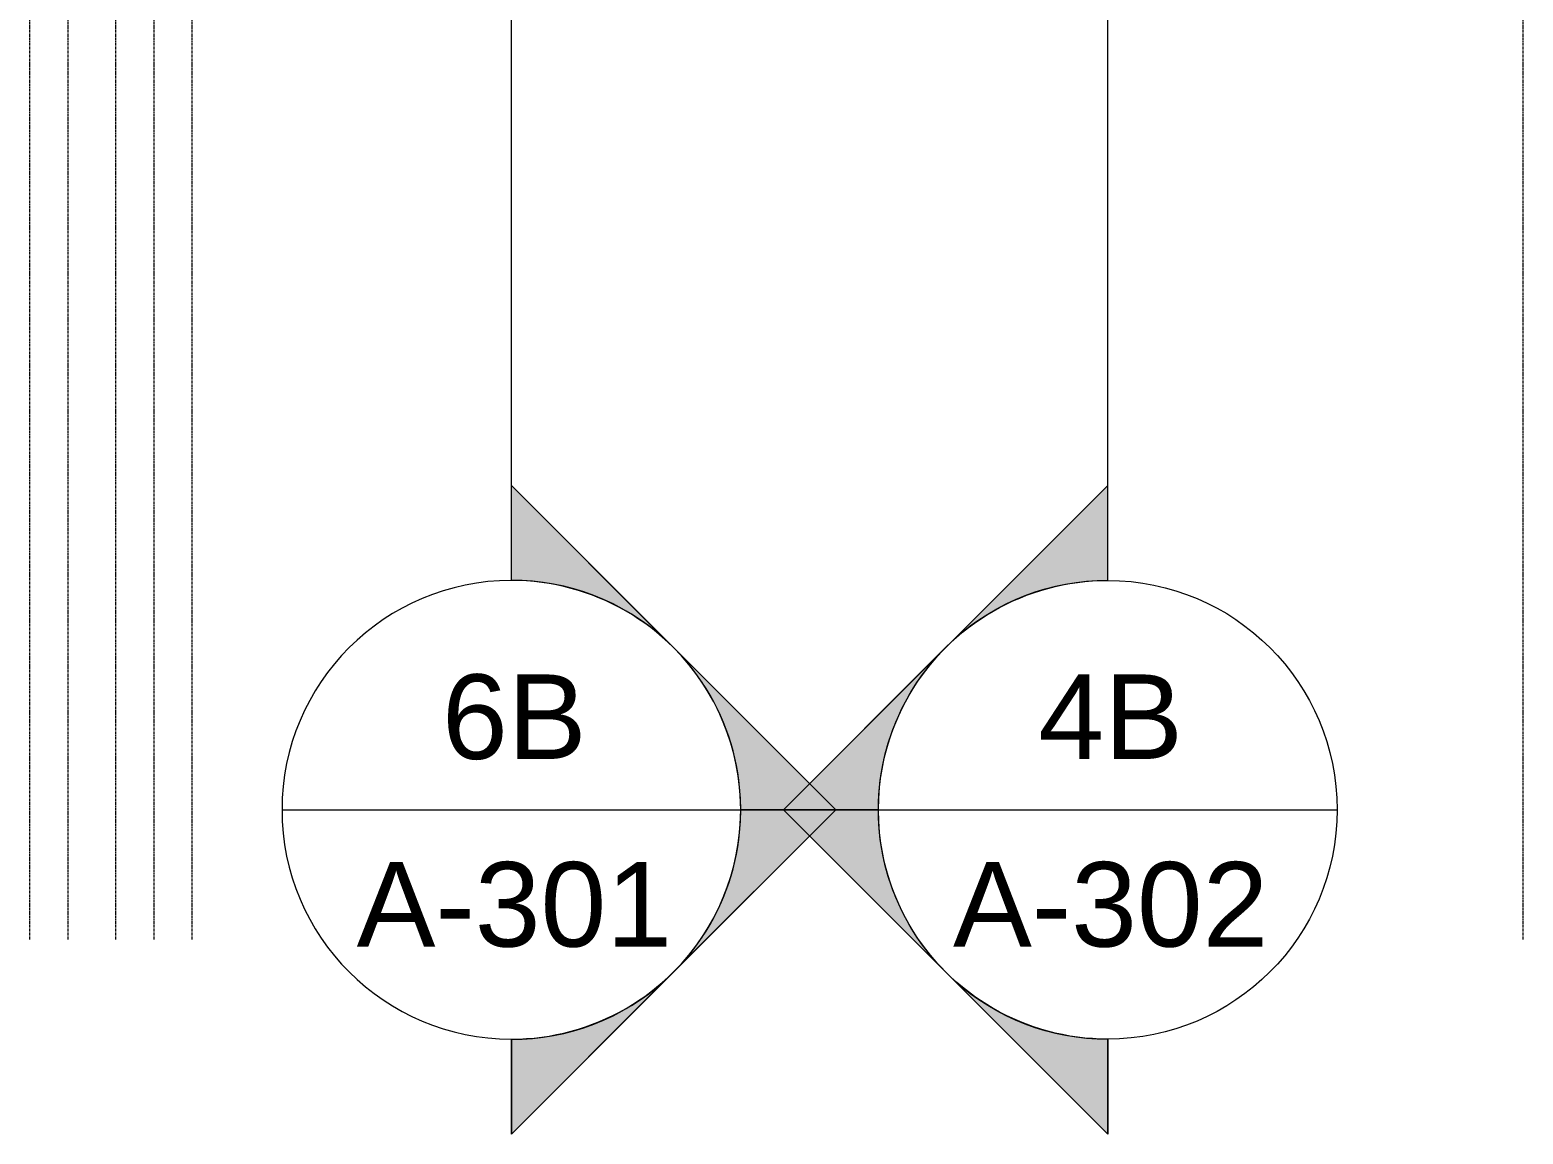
# Model space of a CAD drawing. Header units: inches. Extents: x -23565 to -21, y -324 to 853.
# Drawn here: x -4466.6 to -4154.1, y -313.9 to -82.8 of the extents above; entities that cross this region are included whole.
import ezdxf

# ---------------------------------------------------------------- set-up
doc = ezdxf.new("R2010")
doc.units = ezdxf.units.IN
doc.header["$MEASUREMENT"] = 0
doc.linetypes.add('Grid Line 1_2_', pattern=[0.8749999999999999, 0.4999999999999999, -0.125, 0.125, -0.125])
doc.layers.add('G-ANNO-SYMB', color=111, linetype='Continuous', lineweight=9)
doc.layers.add('S-GRID', color=1, linetype='Continuous', lineweight=9)
doc.styles.add('Arial_2', font='arial.ttf', dxfattribs={"height": 17.70359281437124})

# ---------------------------------------------------------------- blocks, each defined once
blk = doc.blocks.new('Section - Section Head - Filled-1526-Building Section - East_West looking South _ Fieldhouse')
at = {"layer": 'G-ANNO-SYMB'}
h = blk.add_hatch(color=256, dxfattribs=at)
edge = h.paths.add_edge_path(flags=0)
edge.add_line((22906.36451102587, -210.3516792933649), (22874.15560031259, -178.1427685800909))
edge.add_line((22874.15560031259, -178.1427685800909), (22874.15560031259, -197.9625483920721))
edge.add_arc((22874.15560031259, -246.0250195739995), 48.06247118192778, 47.92160497537708, 90.0000000000004, ccw=False)
h = blk.add_hatch(color=256, dxfattribs=at)
edge = h.paths.add_edge_path(flags=0)
edge.add_arc((22874.15560031259, -246.0250195739998), 47.99999999999991, -1.1368683772161603e-13, 44.99999999999852, ccw=False)
edge.add_line((22922.15560031259, -246.0250195739996), (22942.0378513065, -246.0250195739996))
edge.add_line((22942.0378513065, -246.0250195739996), (22908.09672580955, -212.0838940770454))
h = blk.add_hatch(color=256, dxfattribs=at)
edge = h.paths.add_edge_path(flags=0)
edge.add_line((22908.09672580955, -279.9661450709538), (22942.0378513065, -246.0250195739996))
edge.add_line((22942.0378513065, -246.0250195739996), (22922.15560031259, -246.0250195739996))
edge.add_arc((22874.15560031259, -246.0250195739993), 48.00000000000296, 314.9999999999999, 359.9999999999997, ccw=False)
h = blk.add_hatch(color=256, dxfattribs=at)
edge = h.paths.add_edge_path(flags=0)
edge.add_arc((22874.15560031259, -246.025019574), 48.06247118192715, 269.9999999999998, 312.0783950246225, ccw=False)
edge.add_line((22874.15560031259, -294.0874907559271), (22874.15560031259, -313.9072705679083))
edge.add_line((22874.15560031259, -313.9072705679083), (22906.36451102587, -281.6983598546342))
for p, q in [((22942.0378513065, -246.0250195739996), (22874.15560031259, -178.1427685800914)), ((22874.15560031259, -198.0250195739998), (22874.15560031259, -178.1427685800914)), ((22874.15560031259, -197.9625483920721), (22874.15560031259, -178.1427685800909)), ((22874.15560031259, -178.1427685800909), (22906.36451102587, -210.3516792933649)), ((22908.09672580955, -212.0838940770454), (22942.0378513065, -246.0250195739996)), ((22942.0378513065, -246.0250195739996), (22874.15560031259, -313.9072705679082)), ((22942.0378513065, -246.0250195739996), (22908.09672580955, -279.9661450709538)), ((22922.15560031259, -246.0250195739996), (22942.0378513065, -246.0250195739996)), ((22942.0378513065, -246.0250195739996), (22922.15560031259, -246.0250195739996)), ((22906.36451102587, -281.6983598546342), (22874.15560031259, -313.9072705679083)), ((22874.15560031259, -294.0250195739998), (22874.15560031259, -313.9072705679082)), ((22874.15560031259, -313.9072705679083), (22874.15560031259, -294.0874907559271))]:
    blk.add_line(p, q, dxfattribs=at)
for centre, radius, start, end in [((22874.15560031259, -246.0250195739998), 48.00000000000009, 90.00000000000011, 269.9999999999997), ((22874.15560031259, -246.0250195739995), 48.06247118192778, 47.92160497537667, 90), ((22874.15560031259, -246.0250195739998), 48.00000000000004, 269.9999999999997, 90.00000000000006), ((22874.15560031259, -246.0250195739998), 47.99999999999991, 359.9999999999996, 44.99999999999815), ((22874.15560031259, -246.0250195739993), 48.00000000000296, 314.9999999999995, 359.9999999999994), ((22874.15560031259, -246.025019574), 48.06247118192715, 269.9999999999994, 312.0783950246221)]:
    blk.add_arc(centre, radius, start, end, dxfattribs=at)

msp = doc.modelspace()

# ---------------------------------------------------------------- linework, layer by layer
at = {"layer": 'G-ANNO-SYMB'}
for p, q in [((-4365.852128331648, -198.025019574), (-4365.852128331648, 495.0639421455541)), ((-4241.044349550004, -198.025019574), (-4241.044349550004, 495.0639421455541)), ((-4413.852128331666, -246.0250195739997), (-4317.852128331666, -246.0250195739997)), ((-4289.044349550022, -246.0250195739997), (-4193.044349550022, -246.0250195739997))]:
    msp.add_line(p, q, dxfattribs=at)
at = {"layer": 'S-GRID', "linetype": 'Grid Line 1_2_'}
for p, q in [((-4466.617503291851, -273.1608068449274), (-4466.617503291851, 671.8918076611269)), ((-4458.617503292047, -273.1608068449274), (-4458.617503292047, 671.8918076611269)), ((-4458.617503292051, -273.1608068449274), (-4458.617503292051, 671.8918076611269)), ((-4448.617503292047, -273.1608068449274), (-4448.617503292047, 671.8918076611269)), ((-4440.617503292047, -273.1608068449274), (-4440.617503292047, 671.8918076611269)), ((-4440.617503292058, -273.1608068449274), (-4440.617503292058, 671.8918076611269)), ((-4432.617503292047, -273.1608068449274), (-4432.617503292047, 671.8918076611269)), ((-4154.117503292044, -273.1608068449274), (-4154.117503292044, 671.8918076611269)), ((-4154.117503292058, -273.1608068449274), (-4154.117503292058, 671.8918076611269))]:
    msp.add_line(p, q, dxfattribs=at)

# ---------------------------------------------------------------- block references
at = {"layer": 'G-ANNO-SYMB'}
msp.add_blockref('Section - Section Head - Filled-1526-Building Section - East_West looking South _ Fieldhouse', (-27240.00772864426, 0), dxfattribs=at)
at = {"layer": 'G-ANNO-SYMB', "extrusion": (0, 0, -1)}
msp.add_blockref('Section - Section Head - Filled-1526-Building Section - East_West looking South _ Fieldhouse', (-18633.11125076258, 0), dxfattribs=at)

# ---------------------------------------------------------------- texts
at = {"layer": 'G-ANNO-SYMB', "char_height": 17.70359281437124, "attachment_point": 2, "line_spacing_factor": 0.9385317878468563, "style": 'Arial_2'}
for s, insert, width in [('6B', (-4365.237388369794, -217.6867704352951), 36.07199999999996), ('4B', (-4240.42960958815, -217.6867704352951), 36.07199999999996), ('A-301', (-4365.237388369793, -256.9592588139607), 78.62399999999991), ('A-302', (-4240.429609588149, -256.9592588139607), 78.62399999999991)]:
    msp.add_mtext(s, dxfattribs=dict(at, insert=insert, width=width))

doc.saveas('drawing.dxf')
